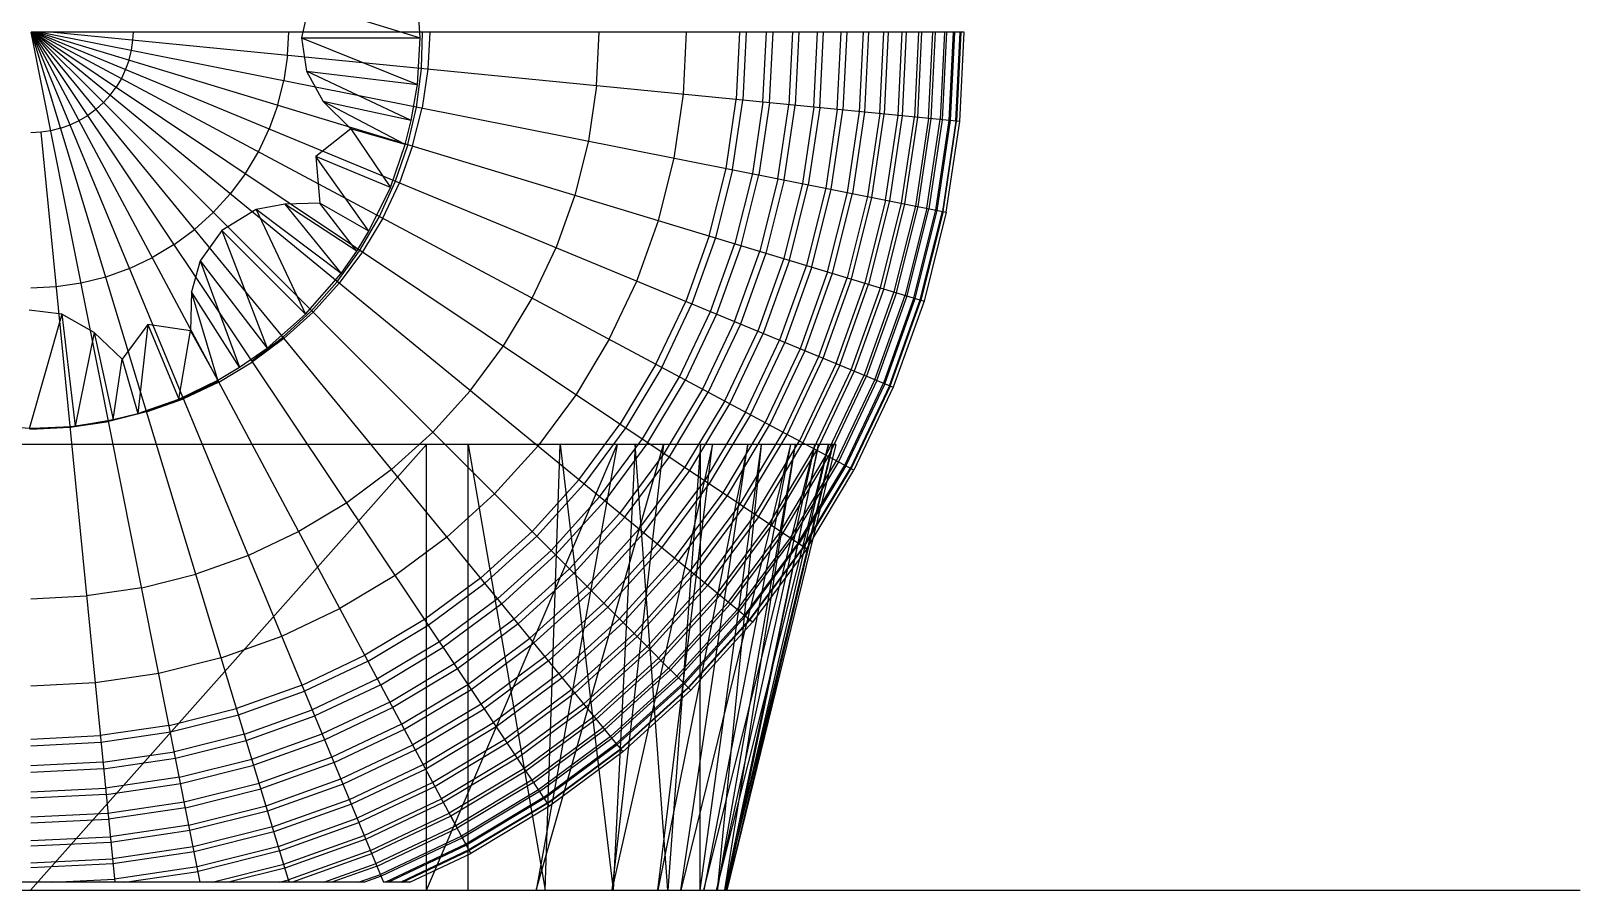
# Model space of a CAD drawing. Header units: inches. Extents: x 0 to 54693, y 0 to 31146.
# Drawn here: x 13780.5 to 13978.7, y 14948.3 to 15058.2 of the extents above; entities that cross this region are included whole.
import ezdxf

# ---------------------------------------------------------------- set-up
doc = ezdxf.new("R2010")
doc.units = ezdxf.units.IN
doc.header["$MEASUREMENT"] = 0
doc.layers.add('Added', color=3, linetype='Continuous')

msp = doc.modelspace()

# ---------------------------------------------------------------- linework, layer by layer
at = {"layer": 'Added', "linetype": 'Continuous', "lineweight": -2, "ltscale": 0.18}
for p, q in [((13830.26, 15057.32), (13829.89, 15063.38)), ((13816.07, 15061.69), (13815.1, 15057.32)), ((13816.07, 15061.69), (13830.26, 15057.32)), ((13802.14, 14949.32), (13780.5, 15058.07)), ((13899.86, 15058.07), (13780.5, 15058.07)), ((13813.52, 14949.32), (13780.53, 15058.07)), ((13780.56, 15058.07), (13825.6, 14949.32)), ((13836.55, 14953.38), (13780.59, 15058.07)), ((13846.8, 14959.03), (13780.62, 15058.07)), ((13780.66, 15058.07), (13856.21, 14966.01)), ((13789.74, 15049.04), (13780.71, 15058.07)), ((13872.77, 14982.57), (13780.76, 15058.07)), ((13780.83, 15058.07), (13879.75, 14991.98)), ((13885.77, 15002.03), (13780.92, 15058.07)), ((13781.06, 15058.07), (13890.78, 15012.63)), ((13781.28, 15058.07), (13894.73, 15023.66)), ((13781.71, 15058.07), (13897.58, 15035.03)), ((13899.3, 15046.62), (13782.99, 15058.07)), ((13793.53, 15057.04), (13793.58, 15058.07)), ((13813.31, 15055.09), (13813.46, 15058.07)), ((13830.44, 15053.4), (13830.58, 15058.07)), ((13831.5, 15058.07), (13831.27, 15053.32)), ((13852.84, 15051.2), (13853.18, 15058.07)), ((13863.96, 15050.1), (13864.35, 15058.07)), ((13871.13, 15058.07), (13870.7, 15049.44)), ((13871.98, 15058.07), (13871.55, 15049.35)), ((13874.12, 15049.1), (13874.57, 15058.07)), ((13874.96, 15049.02), (13875.41, 15058.07)), ((13877.9, 15058.07), (13877.44, 15048.77)), ((13878.71, 15058.07), (13878.25, 15048.69)), ((13880.63, 15048.46), (13881.1, 15058.07)), ((13881.39, 15048.38), (13881.87, 15058.07)), ((13883.64, 15048.16), (13884.13, 15058.07)), ((13884.85, 15058.07), (13884.36, 15048.09)), ((13886.47, 15047.88), (13886.97, 15058.07)), ((13887.62, 15058.07), (13887.12, 15047.82)), ((13889.07, 15047.63), (13889.58, 15058.07)), ((13890.16, 15058.07), (13889.65, 15047.57)), ((13891.42, 15047.4), (13891.94, 15058.07)), ((13892.45, 15058.07), (13891.93, 15047.35)), ((13894.04, 15058.07), (13893.5, 15047.19)), ((13893.93, 15047.15), (13894.47, 15058.07)), ((13895.3, 15047.01), (13895.84, 15058.07)), ((13895.64, 15046.98), (13896.19, 15058.07)), ((13897.34, 15058.07), (13896.79, 15046.87)), ((13897.6, 15058.07), (13897.05, 15046.84)), ((13897.96, 15046.75), (13898.52, 15058.07)), ((13898.13, 15046.74), (13898.69, 15058.07)), ((13898.8, 15046.67), (13899.36, 15058.07)), ((13899.44, 15058.07), (13898.88, 15046.66)), ((13899.3, 15046.62), (13899.86, 15058.07)), ((13793.03, 15054.51), (13793.34, 15055.76)), ((13793.34, 15055.76), (13793.53, 15057.04)), ((13815.1, 15057.32), (13830.26, 15057.32)), ((13815.1, 15057.32), (13815.74, 15053.07)), ((13815.1, 15057.32), (13829.91, 15051.37)), ((13829.91, 15051.37), (13830.26, 15057.32)), ((13793.03, 15054.51), (13792.59, 15053.3)), ((13813.31, 15055.09), (13812.84, 15051.88)), ((13792.04, 15052.13), (13791.38, 15051.03)), ((13792.59, 15053.3), (13792.04, 15052.13)), ((13812.05, 15048.74), (13812.84, 15051.88)), ((13829.14, 15046.76), (13815.74, 15053.07)), ((13815.74, 15053.07), (13817.87, 15049.19)), ((13815.74, 15053.07), (13829.91, 15051.37)), ((13829.8, 15048.44), (13830.44, 15053.36)), ((13830.44, 15053.36), (13830.44, 15053.4)), ((13831.27, 15053.32), (13830.53, 15048.36)), ((13790.61, 15049.99), (13789.74, 15049.04)), ((13790.61, 15049.99), (13791.38, 15051.03)), ((13829.14, 15046.76), (13829.91, 15051.37)), ((13852.84, 15051.2), (13851.79, 15044.13)), ((13862.75, 15041.95), (13863.96, 15050.1)), ((13788.79, 15048.17), (13787.75, 15047.4)), ((13789.74, 15049.04), (13788.79, 15048.17)), ((13845.18, 14993.6), (13789.74, 15049.04)), ((13812.05, 15048.74), (13810.96, 15045.69)), ((13828.37, 15043.7), (13817.87, 15049.19)), ((13817.87, 15049.19), (13821.41, 15045.67)), ((13829.14, 15046.76), (13817.87, 15049.19)), ((13828.7, 15043.69), (13829.8, 15048.44)), ((13829.31, 15043.5), (13830.53, 15048.36)), ((13869.4, 15040.63), (13870.7, 15049.44)), ((13870.24, 15040.47), (13871.55, 15049.35)), ((13874.12, 15049.1), (13872.77, 15039.96)), ((13874.96, 15049.02), (13873.59, 15039.8)), ((13876.04, 15039.31), (13877.44, 15048.77)), ((13876.83, 15039.15), (13878.25, 15048.69)), ((13880.63, 15048.46), (13879.18, 15038.69)), ((13881.39, 15048.38), (13879.93, 15038.54)), ((13883.64, 15048.16), (13882.15, 15038.1)), ((13882.85, 15037.96), (13884.36, 15048.09)), ((13884.93, 15037.54), (13886.47, 15047.88)), ((13887.12, 15047.82), (13885.57, 15037.42)), ((13889.07, 15047.63), (13887.49, 15037.03)), ((13888.07, 15036.92), (13889.65, 15047.57)), ((13784.27, 15045.75), (13783.02, 15045.44)), ((13784.27, 15045.75), (13785.48, 15046.19)), ((13785.48, 15046.19), (13786.65, 15046.74)), ((13786.65, 15046.74), (13787.75, 15047.4)), ((13809.57, 15042.76), (13810.96, 15045.69)), ((13821.41, 15045.67), (13816.92, 15042.13)), ((13828.37, 15043.7), (13821.41, 15045.67)), ((13821.41, 15045.67), (13826.46, 15038.18)), ((13828.37, 15043.7), (13829.14, 15046.76)), ((13889.81, 15036.57), (13891.42, 15047.4)), ((13891.93, 15047.35), (13890.31, 15036.47)), ((13891.87, 15036.16), (13893.5, 15047.19)), ((13892.29, 15036.08), (13893.93, 15047.15)), ((13895.3, 15047.01), (13893.64, 15035.81)), ((13893.98, 15035.74), (13895.64, 15046.98)), ((13895.11, 15035.52), (13896.79, 15046.87)), ((13897.05, 15046.84), (13895.36, 15035.47)), ((13896.26, 15035.29), (13897.96, 15046.75)), ((13896.43, 15035.26), (13898.13, 15046.74)), ((13898.8, 15046.67), (13897.09, 15035.13)), ((13897.17, 15035.11), (13898.88, 15046.66)), ((13897.58, 15035.03), (13899.3, 15046.62)), ((13781.74, 15045.25), (13780.46, 15045.19)), ((13783.02, 15045.44), (13781.74, 15045.25)), ((13781.74, 15045.25), (13791.19, 14949.32)), ((13826.46, 15038.18), (13828.37, 15043.7)), ((13827.08, 15038.91), (13828.68, 15043.61)), ((13828.68, 15043.61), (13828.7, 15043.69)), ((13851.79, 15044.13), (13850.06, 15037.21)), ((13807.91, 15039.98), (13809.57, 15042.76)), ((13826.46, 15038.18), (13816.92, 15042.13)), ((13823.71, 15032.58), (13816.92, 15042.13)), ((13816.92, 15042.13), (13817.42, 15036.16)), ((13829.31, 15043.5), (13827.62, 15038.79)), ((13860.75, 15033.97), (13862.75, 15041.95)), ((13807.91, 15039.98), (13805.98, 15037.38)), ((13867.23, 15032), (13869.4, 15040.63)), ((13870.24, 15040.47), (13868.05, 15031.75)), ((13872.77, 15039.96), (13870.53, 15031)), ((13871.33, 15030.76), (13873.59, 15039.8)), ((13823.71, 15032.58), (13826.46, 15038.18)), ((13825.02, 15034.39), (13827.08, 15038.91)), ((13825.48, 15034.26), (13827.62, 15038.79)), ((13876.04, 15039.31), (13873.72, 15030.03)), ((13876.83, 15039.15), (13874.49, 15029.8)), ((13879.18, 15038.69), (13876.78, 15029.11)), ((13877.51, 15028.88), (13879.93, 15038.54)), ((13882.15, 15038.1), (13879.68, 15028.23)), ((13880.36, 15028.02), (13882.85, 15037.96)), ((13805.98, 15037.38), (13803.8, 15034.98)), ((13812.94, 15036.03), (13809.27, 15035.38)), ((13817.42, 15036.16), (13812.94, 15036.03)), ((13822.16, 15030.02), (13812.94, 15036.03)), ((13812.94, 15036.03), (13820.15, 15027.16)), ((13822.16, 15030.02), (13817.42, 15036.16)), ((13823.71, 15032.58), (13817.42, 15036.16)), ((13850.06, 15037.21), (13847.65, 15030.49)), ((13882.39, 15027.4), (13884.93, 15037.54)), ((13883.02, 15027.21), (13885.57, 15037.42)), ((13887.49, 15037.03), (13884.89, 15026.64)), ((13885.45, 15026.47), (13888.07, 15036.92)), ((13889.81, 15036.57), (13887.15, 15025.96)), ((13890.31, 15036.47), (13887.64, 15025.81)), ((13889.16, 15025.35), (13891.87, 15036.16)), ((13889.57, 15025.23), (13892.29, 15036.08)), ((13893.64, 15035.81), (13890.89, 15024.83)), ((13891.22, 15024.73), (13893.98, 15035.74)), ((13801.4, 15032.8), (13803.8, 15034.98)), ((13809.27, 15035.38), (13804.9, 15032.68)), ((13820.15, 15027.16), (13809.27, 15035.38)), ((13809.27, 15035.38), (13815.62, 15021.96)), ((13822.52, 15030.1), (13825.02, 15034.39)), ((13825.48, 15034.26), (13822.91, 15029.96)), ((13857.98, 15026.21), (13860.75, 15033.97)), ((13895.11, 15035.52), (13892.32, 15024.39)), ((13892.57, 15024.32), (13895.36, 15035.47)), ((13893.44, 15024.05), (13896.26, 15035.29)), ((13893.61, 15024), (13896.43, 15035.26)), ((13894.25, 15023.81), (13897.09, 15035.13)), ((13897.17, 15035.11), (13894.33, 15023.78)), ((13897.58, 15035.03), (13894.73, 15023.66)), ((13798.8, 15030.87), (13801.4, 15032.8)), ((13804.9, 15032.68), (13802.14, 15028.81)), ((13804.9, 15032.68), (13815.62, 15021.96)), ((13804.9, 15032.68), (13810.7, 15017.65)), ((13822.16, 15030.02), (13823.71, 15032.58)), ((13867.23, 15032), (13864.24, 15023.62)), ((13868.05, 15031.75), (13865.03, 15023.29)), ((13798.8, 15030.87), (13796.02, 15029.21)), ((13819.61, 15026.08), (13822.52, 15030.1)), ((13822.91, 15029.96), (13819.92, 15025.94)), ((13820.15, 15027.16), (13822.16, 15030.02)), ((13844.6, 15024.04), (13847.65, 15030.49)), ((13867.41, 15022.31), (13870.53, 15031)), ((13871.33, 15030.76), (13868.19, 15021.98)), ((13870.49, 15021.03), (13873.72, 15030.03)), ((13874.49, 15029.8), (13871.24, 15020.72)), ((13793.09, 15027.82), (13790.04, 15026.73)), ((13793.09, 15027.82), (13796.02, 15029.21)), ((13802.14, 15028.81), (13801.01, 15024.83)), ((13802.14, 15028.81), (13807.17, 15015.18)), ((13802.14, 15028.81), (13810.7, 15017.65)), ((13876.78, 15029.11), (13873.45, 15019.81)), ((13877.51, 15028.88), (13874.16, 15019.51)), ((13879.68, 15028.23), (13876.25, 15018.65)), ((13880.36, 15028.02), (13876.91, 15018.37)), ((13786.9, 15025.94), (13783.69, 15025.47)), ((13790.04, 15026.73), (13786.9, 15025.94)), ((13815.62, 15021.96), (13820.15, 15027.16)), ((13816.36, 15022.42), (13819.61, 15026.08)), ((13816.56, 15022.22), (13819.92, 15025.94)), ((13854.46, 15018.77), (13857.98, 15026.21)), ((13882.39, 15027.4), (13878.87, 15017.56)), ((13879.47, 15017.31), (13883.02, 15027.21)), ((13881.28, 15016.56), (13884.89, 15026.64)), ((13881.82, 15016.34), (13885.45, 15026.47)), ((13883.47, 15015.66), (13887.15, 15025.96)), ((13883.94, 15015.46), (13887.64, 15025.81)), ((13783.69, 15025.47), (13780.46, 15025.31)), ((13801.01, 15024.83), (13800.9, 15019.86)), ((13804.4, 15013.53), (13801.01, 15024.83)), ((13807.17, 15015.18), (13801.01, 15024.83)), ((13840.93, 15017.91), (13844.6, 15024.04)), ((13885.4, 15014.85), (13889.16, 15025.35)), ((13889.57, 15025.23), (13885.8, 15014.69)), ((13890.89, 15024.83), (13887.07, 15014.16)), ((13891.22, 15024.73), (13887.39, 15014.03)), ((13888.45, 15013.59), (13892.32, 15024.39)), ((13888.69, 15013.49), (13892.57, 15024.32)), ((13893.44, 15024.05), (13889.54, 15013.14)), ((13889.7, 15013.07), (13893.61, 15024)), ((13890.32, 15012.82), (13894.25, 15023.81)), ((13890.4, 15012.79), (13894.33, 15023.78)), ((13784.44, 15022), (13780.26, 15022.48)), ((13784.44, 15022), (13780.26, 15007.32)), ((13788.56, 15019.65), (13784.44, 15022)), ((13784.44, 15022), (13786.13, 15007.66)), ((13810.7, 15017.65), (13815.62, 15021.96)), ((13812.71, 15019.03), (13816.32, 15022.36)), ((13816.56, 15022.22), (13812.84, 15018.86)), ((13816.32, 15022.36), (13816.36, 15022.42)), ((13860.43, 15015.58), (13864.24, 15023.62)), ((13861.19, 15015.17), (13865.03, 15023.29)), ((13863.46, 15013.96), (13867.41, 15022.31)), ((13868.19, 15021.98), (13864.21, 15013.56)), ((13894.73, 15023.66), (13890.78, 15012.63)), ((13795.45, 15020.65), (13792.15, 15016.24)), ((13795.45, 15020.65), (13794.16, 15009.29)), ((13800.9, 15019.86), (13795.45, 15020.65)), ((13795.45, 15020.65), (13799.4, 15011.12)), ((13799.4, 15011.12), (13800.9, 15019.86)), ((13800.9, 15019.86), (13804.4, 15013.53)), ((13870.49, 15021.03), (13866.41, 15012.38)), ((13871.24, 15020.72), (13867.12, 15012)), ((13869.23, 15010.88), (13873.45, 15019.81)), ((13788.56, 15019.65), (13786.13, 15007.66)), ((13792.15, 15016.24), (13788.56, 15019.65)), ((13788.56, 15019.65), (13791.01, 15008.49)), ((13808.72, 15016.02), (13812.67, 15019)), ((13812.84, 15018.86), (13808.82, 15015.87)), ((13812.67, 15019), (13812.71, 15019.03)), ((13836.68, 15012.18), (13840.93, 15017.91)), ((13854.46, 15018.77), (13850.22, 15011.71)), ((13869.9, 15010.51), (13874.16, 15019.51)), ((13871.9, 15009.45), (13876.25, 15018.65)), ((13872.53, 15009.11), (13876.91, 15018.37)), ((13791.01, 15008.49), (13792.15, 15016.24)), ((13792.15, 15016.24), (13794.16, 15009.29)), ((13804.52, 15013.3), (13808.82, 15015.87)), ((13807.17, 15015.18), (13810.7, 15017.65)), ((13878.87, 15017.56), (13874.4, 15008.11)), ((13879.47, 15017.31), (13874.98, 15007.8)), ((13876.7, 15006.88), (13881.28, 15016.56)), ((13877.22, 15006.6), (13881.82, 15016.34)), ((13804.4, 15013.53), (13807.17, 15015.18)), ((13860.43, 15015.58), (13855.86, 15007.94)), ((13861.19, 15015.17), (13856.57, 15007.47)), ((13858.72, 15006.03), (13863.46, 15013.96)), ((13883.47, 15015.66), (13878.79, 15005.76)), ((13883.94, 15015.46), (13879.24, 15005.52)), ((13880.64, 15004.78), (13885.4, 15014.85)), ((13885.8, 15014.69), (13881.02, 15004.57)), ((13882.23, 15003.93), (13887.07, 15014.16)), ((13882.53, 15003.76), (13887.39, 15014.03)), ((13799.4, 15011.12), (13804.4, 15013.53)), ((13799.99, 15011.28), (13804.46, 15013.42)), ((13804.52, 15013.3), (13799.99, 15011.16)), ((13831.89, 15006.89), (13836.68, 15012.18)), ((13859.41, 15005.57), (13864.21, 15013.56)), ((13866.41, 15012.38), (13861.49, 15004.18)), ((13862.16, 15003.73), (13867.12, 15012)), ((13883.55, 15003.22), (13888.45, 15013.59)), ((13888.69, 15013.49), (13883.78, 15003.1)), ((13884.59, 15002.67), (13889.54, 15013.14)), ((13889.7, 15013.07), (13884.74, 15002.58)), ((13890.32, 15012.82), (13885.33, 15002.27)), ((13890.4, 15012.79), (13885.4, 15002.23)), ((13890.78, 15012.63), (13885.77, 15002.03)), ((13794.16, 15009.29), (13799.4, 15011.12)), ((13795.28, 15009.47), (13799.99, 15011.16)), ((13795.33, 15009.59), (13799.95, 15011.26)), ((13799.95, 15011.26), (13799.99, 15011.28)), ((13850.22, 15011.71), (13845.32, 15005.09)), ((13869.23, 15010.88), (13864.15, 15002.4)), ((13864.79, 15001.98), (13869.9, 15010.51)), ((13785.46, 15007.51), (13790.42, 15008.25)), ((13785.61, 15007.63), (13790.52, 15008.37)), ((13786.13, 15007.66), (13791.01, 15008.49)), ((13795.28, 15009.47), (13790.42, 15008.25)), ((13790.52, 15008.37), (13795.33, 15009.59)), ((13791.01, 15008.49), (13794.16, 15009.29)), ((13850.55, 15000.8), (13855.86, 15007.94)), ((13871.9, 15009.45), (13866.67, 15000.72)), ((13872.53, 15009.11), (13867.26, 15000.32)), ((13869.03, 14999.14), (13874.4, 15008.11)), ((13775.69, 15007.63), (13780.65, 15007.38)), ((13780.26, 15007.32), (13786.13, 15007.66)), ((13780.46, 15007.27), (13785.46, 15007.51)), ((13780.65, 15007.38), (13785.61, 15007.63)), ((13826.6, 15002.1), (13831.89, 15006.89)), ((13856.57, 15007.47), (13851.22, 15000.25)), ((13853.21, 14998.61), (13858.72, 15006.03)), ((13869.57, 14998.78), (13874.98, 15007.8)), ((13871.2, 14997.69), (13876.7, 15006.88)), ((13871.68, 14997.37), (13877.22, 15006.6)), ((13883.43, 15005.32), (13676.4, 15005.32)), ((13780.4, 14948.32), (13831.09, 15005.32)), ((13831.09, 14948.32), (13831.09, 15005.32)), ((13831.09, 14948.32), (13855.49, 15005.32)), ((13836.4, 15005.32), (13846.27, 14948.32)), ((13836.4, 14948.32), (13836.4, 15005.32)), ((13845.32, 15005.09), (13839.79, 14998.99)), ((13855.49, 15005.32), (13845.11, 14948.32)), ((13845.11, 14948.32), (13861.41, 15005.32)), ((13846.27, 14948.32), (13848.19, 15005.32)), ((13848.19, 15005.32), (13854.98, 14948.32)), ((13859.41, 15005.57), (13853.86, 14998.08)), ((13861.41, 15005.32), (13854.8, 14948.32)), ((13867.65, 15005.32), (13854.8, 14948.32)), ((13857.78, 15005.32), (13854.98, 14948.32)), ((13861.49, 15004.18), (13855.79, 14996.5)), ((13861.94, 14948.32), (13857.78, 15005.32)), ((13860.66, 14948.32), (13867.65, 15005.32)), ((13872.19, 15005.32), (13860.66, 14948.32)), ((13866.14, 15005.32), (13861.94, 14948.32)), ((13877.64, 15005.32), (13863.63, 14948.32)), ((13863.63, 14948.32), (13872.19, 15005.32)), ((13866.08, 14948.32), (13873.95, 15005.32)), ((13866.08, 14948.32), (13866.14, 15005.32)), ((13877.64, 15005.32), (13866.55, 14948.32)), ((13866.55, 14948.32), (13880.75, 15005.32)), ((13880.75, 15005.32), (13868.18, 14948.32)), ((13868.18, 14948.32), (13882.52, 15005.32)), ((13868.3, 14948.32), (13878.3, 15005.32)), ((13868.3, 14948.32), (13873.95, 15005.32)), ((13881.22, 15005.32), (13869.25, 14948.32)), ((13869.25, 14948.32), (13878.3, 15005.32)), ((13882.52, 15005.32), (13869.31, 14948.32)), ((13869.31, 14948.32), (13883.05, 15005.32)), ((13883.43, 15005.32), (13869.49, 14948.32)), ((13883.05, 15005.32), (13869.49, 14948.32)), ((13882.99, 15005.32), (13869.49, 14948.32)), ((13869.49, 14948.32), (13881.22, 15005.32)), ((13873.16, 14996.38), (13878.79, 15005.76)), ((13873.59, 14996.1), (13879.24, 15005.52)), ((13880.64, 15004.78), (13874.91, 14995.21)), ((13875.26, 14994.98), (13881.02, 15004.57)), ((13876.41, 14994.21), (13882.23, 15003.93)), ((13826.6, 15002.1), (13820.87, 14997.85)), ((13856.42, 14995.98), (13862.16, 15003.73)), ((13858.26, 14994.47), (13864.15, 15002.4)), ((13858.86, 14993.98), (13864.79, 15001.98)), ((13876.69, 14994.02), (13882.53, 15003.76)), ((13877.65, 14993.38), (13883.55, 15003.22)), ((13883.78, 15003.1), (13877.87, 14993.24)), ((13878.63, 14992.73), (13884.59, 15002.67)), ((13884.74, 15002.58), (13878.77, 14992.63)), ((13879.33, 14992.26), (13885.33, 15002.27)), ((13879.4, 14992.21), (13885.4, 15002.23)), ((13879.75, 14991.98), (13885.77, 15002.03)), ((13884.74, 15002.58), (13885.4, 15002.23)), ((13844.58, 14994.2), (13850.55, 15000.8)), ((13851.22, 15000.25), (13845.18, 14993.6)), ((13860.61, 14992.55), (13866.67, 15000.72)), ((13867.26, 15000.32), (13861.16, 14992.09)), ((13833.69, 14993.46), (13839.79, 14998.99)), ((13847.6, 14991.18), (13839.79, 14998.99)), ((13853.21, 14998.61), (13847.01, 14991.77)), ((13847.6, 14991.18), (13853.86, 14998.08)), ((13862.8, 14990.75), (13869.03, 14999.14)), ((13863.3, 14990.33), (13869.57, 14998.78)), ((13820.87, 14997.85), (13814.74, 14994.18)), ((13849.37, 14989.41), (13855.79, 14996.5)), ((13849.94, 14988.84), (13856.42, 14995.98)), ((13864.82, 14989.09), (13871.2, 14997.69)), ((13871.68, 14997.37), (13865.27, 14988.72)), ((13866.65, 14987.59), (13873.16, 14996.38)), ((13873.59, 14996.1), (13867.04, 14987.27)), ((13814.74, 14994.18), (13808.29, 14991.13)), ((13837.98, 14988.23), (13844.58, 14994.2)), ((13858.26, 14994.47), (13851.63, 14987.15)), ((13868.27, 14986.26), (13874.91, 14995.21)), ((13868.6, 14985.99), (13875.26, 14994.98)), ((13869.66, 14985.12), (13876.41, 14994.21)), ((13876.69, 14994.02), (13869.93, 14984.9)), ((13833.69, 14993.46), (13827.07, 14988.56)), ((13845.18, 14993.6), (13838.53, 14987.56)), ((13858.86, 14993.98), (13852.17, 14986.61)), ((13860.61, 14992.55), (13853.77, 14985.01)), ((13854.28, 14984.5), (13861.16, 14992.09)), ((13870.82, 14984.17), (13877.65, 14993.38)), ((13877.87, 14993.24), (13871.02, 14984)), ((13878.63, 14992.73), (13871.73, 14983.42)), ((13871.86, 14983.31), (13878.77, 14992.63)), ((13879.33, 14992.26), (13872.38, 14982.89)), ((13872.44, 14982.83), (13879.4, 14992.21)), ((13808.29, 14991.13), (13801.57, 14988.72)), ((13847.01, 14991.77), (13840.17, 14985.57)), ((13840.7, 14984.92), (13847.6, 14991.18)), ((13849.94, 14988.84), (13847.01, 14991.77)), ((13862.8, 14990.75), (13855.78, 14983)), ((13863.3, 14990.33), (13856.24, 14982.54)), ((13879.75, 14991.98), (13872.77, 14982.57)), ((13794.65, 14986.99), (13801.57, 14988.72)), ((13827.07, 14988.56), (13820.01, 14984.32)), ((13837.98, 14988.23), (13830.84, 14982.92)), ((13849.37, 14989.41), (13842.28, 14982.99)), ((13849.94, 14988.84), (13842.8, 14982.36)), ((13849.37, 14989.41), (13853.77, 14985.01)), ((13864.82, 14989.09), (13857.63, 14981.15)), ((13858.04, 14980.74), (13865.27, 14988.72)), ((13794.65, 14986.99), (13787.58, 14985.94)), ((13831.31, 14982.21), (13838.53, 14987.56)), ((13851.63, 14987.15), (13844.31, 14980.52)), ((13844.8, 14979.92), (13852.17, 14986.61)), ((13852.17, 14986.61), (13855.78, 14983)), ((13866.65, 14987.59), (13859.3, 14979.48)), ((13867.04, 14987.27), (13859.66, 14979.12)), ((13868.27, 14986.26), (13860.78, 14978)), ((13780.46, 14985.59), (13787.58, 14985.94)), ((13812.57, 14980.8), (13820.01, 14984.32)), ((13840.17, 14985.57), (13832.75, 14980.06)), ((13840.7, 14984.92), (13833.21, 14979.37)), ((13846.23, 14978.17), (13853.77, 14985.01)), ((13854.28, 14984.5), (13846.69, 14977.62)), ((13857.63, 14981.15), (13854.28, 14984.5)), ((13861.08, 14977.7), (13868.6, 14985.99)), ((13869.66, 14985.12), (13862.06, 14976.72)), ((13862.3, 14976.48), (13869.93, 14984.9)), ((13870.82, 14984.17), (13863.11, 14975.67)), ((13830.84, 14982.92), (13823.2, 14978.35)), ((13823.61, 14977.59), (13831.31, 14982.21)), ((13834.6, 14977.29), (13842.28, 14982.99)), ((13842.8, 14982.36), (13835.05, 14976.62)), ((13848.03, 14975.98), (13855.78, 14983)), ((13848.45, 14975.48), (13856.24, 14982.54)), ((13859.66, 14979.12), (13856.24, 14982.54)), ((13871.02, 14984), (13863.3, 14975.48)), ((13871.73, 14983.42), (13863.95, 14974.83)), ((13871.86, 14983.31), (13864.07, 14974.71)), ((13864.54, 14974.24), (13872.38, 14982.89)), ((13864.6, 14974.18), (13872.44, 14982.83)), ((13872.77, 14982.57), (13864.9, 14973.88)), ((13804.81, 14978.03), (13812.57, 14980.8)), ((13836.38, 14974.63), (13844.31, 14980.52)), ((13849.69, 14973.96), (13857.63, 14981.15)), ((13858.04, 14980.74), (13850.06, 14973.51)), ((13815.16, 14974.54), (13823.2, 14978.35)), ((13832.75, 14980.06), (13824.82, 14975.32)), ((13825.22, 14974.58), (13833.21, 14979.37)), ((13836.8, 14973.99), (13844.8, 14979.92)), ((13846.23, 14978.17), (13838.06, 14972.11)), ((13859.3, 14979.48), (13851.19, 14972.13)), ((13859.66, 14979.12), (13851.51, 14971.74)), ((13859.3, 14979.48), (13862.06, 14976.72)), ((13804.81, 14978.03), (13796.83, 14976.03)), ((13823.61, 14977.59), (13815.49, 14973.75)), ((13826.4, 14972.37), (13834.6, 14977.29)), ((13835.05, 14976.62), (13826.78, 14971.66)), ((13846.69, 14977.62), (13838.46, 14971.52)), ((13852.52, 14970.51), (13860.78, 14978)), ((13852.79, 14970.18), (13861.08, 14977.7)), ((13853.66, 14969.12), (13862.06, 14976.72)), ((13853.88, 14968.85), (13862.3, 14976.48)), ((13861.08, 14977.7), (13863.11, 14975.67)), ((13862.3, 14976.48), (13864.9, 14973.88)), ((13788.68, 14974.82), (13780.46, 14974.41)), ((13796.83, 14976.03), (13788.68, 14974.82)), ((13815.16, 14974.54), (13806.78, 14971.55)), ((13824.82, 14975.32), (13816.47, 14971.37)), ((13825.22, 14974.58), (13816.8, 14970.59)), ((13827.9, 14969.55), (13836.38, 14974.63)), ((13848.03, 14975.98), (13839.64, 14969.75)), ((13848.45, 14975.48), (13840, 14969.21)), ((13854.61, 14967.96), (13863.11, 14975.67)), ((13854.78, 14967.76), (13863.3, 14975.48)), ((13855.36, 14967.05), (13863.95, 14974.83)), ((13864.07, 14974.71), (13855.47, 14966.92)), ((13855.89, 14966.4), (13864.54, 14974.24)), ((13864.6, 14974.18), (13855.95, 14966.34)), ((13807.03, 14970.73), (13815.49, 14973.75)), ((13826.4, 14972.37), (13817.75, 14968.29)), ((13828.27, 14968.88), (13836.8, 14973.99)), ((13849.69, 14973.96), (13841.09, 14967.58)), ((13850.06, 14973.51), (13841.41, 14967.1)), ((13856.21, 14966.01), (13864.9, 14973.88)), ((13798.15, 14969.38), (13806.78, 14971.55)), ((13798.31, 14968.54), (13807.03, 14970.73)), ((13807.78, 14968.25), (13816.47, 14971.37)), ((13808.02, 14967.45), (13816.8, 14970.59)), ((13826.78, 14971.66), (13818.06, 14967.54)), ((13838.06, 14972.11), (13829.33, 14966.88)), ((13829.67, 14966.25), (13838.46, 14971.52)), ((13851.19, 14972.13), (13842.4, 14965.62)), ((13842.68, 14965.19), (13851.51, 14971.74)), ((13852.52, 14970.51), (13843.57, 14963.87)), ((13798.15, 14969.38), (13789.34, 14968.08)), ((13789.43, 14967.23), (13798.31, 14968.54)), ((13807.78, 14968.25), (13798.82, 14966.01)), ((13808.75, 14965.06), (13817.75, 14968.29)), ((13827.9, 14969.55), (13818.97, 14965.33)), ((13819.27, 14964.62), (13828.27, 14968.88)), ((13830.67, 14964.38), (13839.64, 14969.75)), ((13840, 14969.21), (13830.98, 14963.8)), ((13852.79, 14970.18), (13843.8, 14963.52)), ((13844.57, 14962.37), (13853.66, 14969.12)), ((13844.76, 14962.09), (13853.88, 14968.85)), ((13780.46, 14967.64), (13789.34, 14968.08)), ((13780.46, 14966.78), (13789.43, 14967.23)), ((13798.98, 14965.19), (13808.02, 14967.45)), ((13818.06, 14967.54), (13808.98, 14964.29)), ((13820.13, 14962.53), (13829.33, 14966.88)), ((13829.67, 14966.25), (13820.41, 14961.87)), ((13841.09, 14967.58), (13831.9, 14962.08)), ((13841.41, 14967.1), (13832.18, 14961.56)), ((13854.61, 14967.96), (13845.4, 14961.13)), ((13845.54, 14960.91), (13854.78, 14967.76)), ((13846.05, 14960.15), (13855.36, 14967.05)), ((13846.15, 14960.01), (13855.47, 14966.92)), ((13846.52, 14959.45), (13855.89, 14966.4)), ((13846.57, 14959.38), (13855.95, 14966.34)), ((13789.68, 14964.66), (13780.46, 14964.2)), ((13789.68, 14964.66), (13798.82, 14966.01)), ((13789.76, 14963.82), (13798.98, 14965.19)), ((13799.47, 14962.74), (13808.75, 14965.06)), ((13799.63, 14961.95), (13808.98, 14964.29)), ((13818.97, 14965.33), (13809.67, 14962)), ((13819.27, 14964.62), (13809.9, 14961.27)), ((13821.22, 14959.91), (13830.67, 14964.38)), ((13842.4, 14965.62), (13833.02, 14959.99)), ((13842.68, 14965.19), (13833.26, 14959.54)), ((13856.21, 14966.01), (13846.8, 14959.03)), ((13789.76, 14963.82), (13780.46, 14963.36)), ((13799.47, 14962.74), (13790.01, 14961.34)), ((13810.55, 14959.1), (13820.13, 14962.53)), ((13830.98, 14963.8), (13821.47, 14959.31)), ((13843.57, 14963.87), (13834, 14958.14)), ((13843.8, 14963.52), (13834.21, 14957.76)), ((13844.57, 14962.37), (13834.85, 14956.55)), ((13780.46, 14960.87), (13790.01, 14961.34)), ((13790.09, 14960.53), (13780.46, 14960.06)), ((13790.09, 14960.53), (13799.63, 14961.95)), ((13800.09, 14959.6), (13809.67, 14962)), ((13800.24, 14958.85), (13809.9, 14961.27)), ((13820.41, 14961.87), (13810.76, 14958.42)), ((13831.9, 14962.08), (13822.22, 14957.5)), ((13832.18, 14961.56), (13822.44, 14956.96)), ((13844.76, 14962.09), (13835.02, 14956.25)), ((13845.4, 14961.13), (13835.56, 14955.23)), ((13845.54, 14960.91), (13835.68, 14955)), ((13790.32, 14958.15), (13800.09, 14959.6)), ((13800.24, 14958.85), (13790.4, 14957.39)), ((13800.68, 14956.63), (13810.55, 14959.1)), ((13810.76, 14958.42), (13800.82, 14955.93)), ((13811.38, 14956.39), (13821.22, 14959.91)), ((13821.47, 14959.31), (13811.57, 14955.76)), ((13823.12, 14955.31), (13833.02, 14959.99)), ((13823.32, 14954.84), (13833.26, 14959.54)), ((13846.05, 14960.15), (13836.11, 14954.19)), ((13846.15, 14960.01), (13836.2, 14954.04)), ((13846.52, 14959.45), (13836.51, 14953.45)), ((13846.57, 14959.38), (13836.55, 14953.38)), ((13846.8, 14959.03), (13836.75, 14953.01)), ((13780.46, 14957.67), (13790.32, 14958.15)), ((13780.46, 14956.9), (13790.4, 14957.39)), ((13800.68, 14956.63), (13790.62, 14955.14)), ((13811.38, 14956.39), (13801.24, 14953.85)), ((13812.14, 14953.89), (13822.22, 14957.5)), ((13812.31, 14953.33), (13822.44, 14956.96)), ((13823.93, 14953.38), (13834, 14958.14)), ((13834.21, 14957.76), (13824.09, 14952.98)), ((13834.85, 14956.55), (13824.62, 14951.71)), ((13834.21, 14957.76), (13835.02, 14956.25)), ((13780.46, 14954.64), (13790.62, 14955.14)), ((13790.69, 14954.42), (13780.46, 14953.92)), ((13800.82, 14955.93), (13790.69, 14954.42)), ((13811.57, 14955.76), (13801.36, 14953.21)), ((13812.82, 14951.63), (13823.12, 14955.31)), ((13823.32, 14954.84), (13812.97, 14951.14)), ((13824.75, 14951.39), (13835.02, 14956.25)), ((13835.56, 14955.23), (13825.19, 14950.33)), ((13835.68, 14955), (13825.29, 14950.09)), ((13836.2, 14954.04), (13835.68, 14955)), ((13801.24, 14953.85), (13790.9, 14952.31)), ((13801.36, 14953.21), (13790.96, 14951.66)), ((13812.14, 14953.89), (13801.75, 14951.29)), ((13812.31, 14953.33), (13801.86, 14950.71)), ((13823.93, 14953.38), (13813.43, 14949.62)), ((13813.87, 14949.32), (13824.09, 14952.98)), ((13836.11, 14954.19), (13825.82, 14949.32)), ((13836.2, 14954.04), (13826.22, 14949.32)), ((13836.51, 14953.45), (13827.79, 14949.32)), ((13827.99, 14949.32), (13836.55, 14953.38)), ((13828.96, 14949.32), (13836.75, 14953.01)), ((13836.75, 14953.01), (13836.51, 14953.45)), ((13780.46, 14951.8), (13790.9, 14952.31)), ((13790.96, 14951.66), (13780.46, 14951.15)), ((13801.75, 14951.29), (13791.15, 14949.71)), ((13792.5, 14949.32), (13801.86, 14950.71)), ((13803.64, 14949.32), (13812.82, 14951.63)), ((13812.97, 14951.14), (13805.73, 14949.32)), ((13817.95, 14949.32), (13824.62, 14951.71)), ((13824.75, 14951.39), (13818.97, 14949.32)), ((13823.16, 14949.32), (13737.75, 14949.32)), ((13783.22, 14949.32), (13791.15, 14949.71)), ((13812.25, 14949.32), (13813.43, 14949.62)), ((13813.43, 14949.62), (13813.52, 14949.32)), ((13822.39, 14949.32), (13825.19, 14950.33)), ((13825.29, 14950.09), (13823.16, 14949.32)), ((13828.96, 14949.32), (13825.6, 14949.32)), ((13578.66, 14948.32), (13978.66, 14948.32))]:
    msp.add_line(p, q, dxfattribs=at)

doc.saveas('drawing.dxf')
